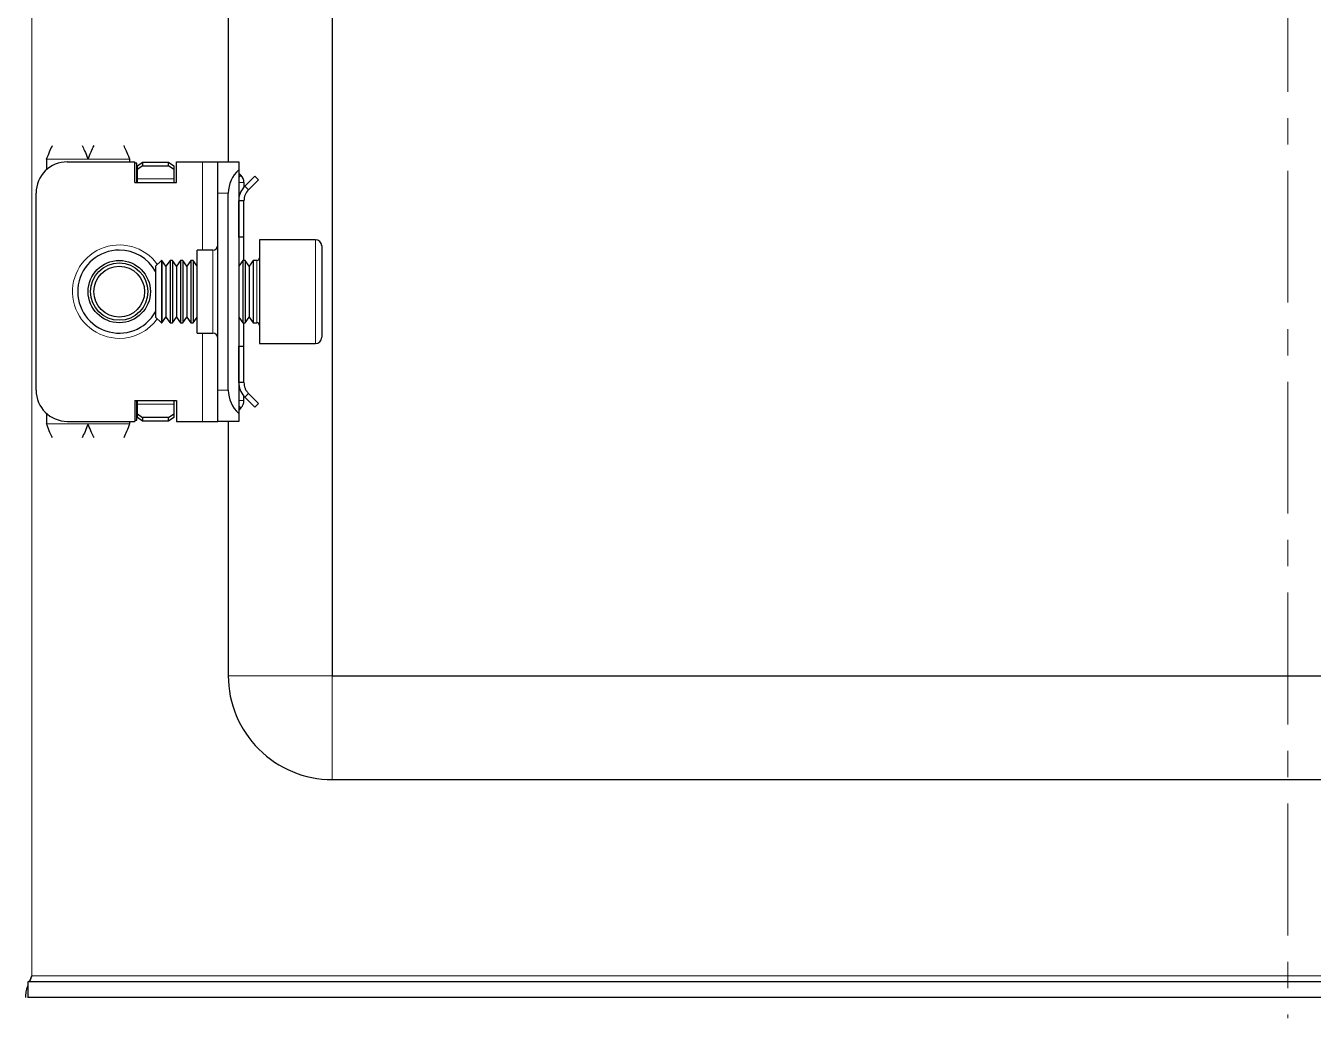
# Model space of a CAD drawing. Header units: millimetres. Extents: x 217 to 1169, y -597 to 1161.
# Drawn here: x 924.3 to 1048.2, y -499 to -403.4 of the extents above; entities that cross this region are included whole.
import ezdxf

# ---------------------------------------------------------------- set-up
doc = ezdxf.new("R2010")
doc.units = ezdxf.units.MM
doc.linetypes.add('CENTERX2', pattern=[20.319999999999997, 12.7, -2.54, 2.54, -2.54])
doc.layers.add('FORMAT', color=7, linetype='Continuous')

msp = doc.modelspace()

# ---------------------------------------------------------------- linework, layer by layer
at = {"color": 8, "linetype": 'Continuous', "lineweight": 18}
for p, q in [((924.8808730362148, -494.8965147139242), (924.8808730362044, 1061.903485286076)), ((926.2808730362049, -416.2465147139233), (930.2808730362049, -416.2465147139222)), ((930.2808730362049, -416.2465147139222), (934.2808730362049, -416.2465147139231)), ((941.2808730362052, -424.9965147139228), (941.2808730362052, -416.4965147139229)), ((938.5308730362052, -418.1429613233297), (935.0308730362052, -418.1429613233296)), ((944.7808730362054, -417.9965147139224), (944.9879798173914, -417.7894079327365)), ((944.7808730362048, -418.496514713923), (945.2808730362046, -418.496514713923)), ((943.7808730362046, -419.4965147139227), (942.7808730362046, -419.4965147139227)), ((942.280873036205, -432.9965147139228), (942.2808730362051, -424.9965147139228)), ((952.180873036205, -433.996514713923), (952.180873036205, -423.996514713923)), ((946.530873036205, -427.3800947937317), (946.530873036205, -425.9965147139228)), ((946.530873036205, -431.9965147139228), (946.530873036205, -427.3800947937317)), ((941.2808730362053, -441.4965147139226), (941.2808730362052, -432.9965147139229)), ((942.7808730362046, -438.4965147139227), (943.7808730362046, -438.4965147139227)), ((935.030873036205, -439.8500681045161), (938.530873036205, -439.8500681045163)), ((944.7808730362046, -439.4965147139229), (945.2808730362045, -439.496514713923)), ((944.7808730362054, -439.9965147139237), (944.9879798173912, -440.2036214951095)), ((926.2808730362046, -441.7465147139222), (930.2808730362046, -441.7465147139238)), ((934.2808730362046, -441.7465147139229), (930.2808730362046, -441.7465147139238)), ((953.7808730362144, -465.9965147139239), (943.7808730362144, -465.9965147139241)), ((953.7808730362144, -465.9965147139239), (953.7808730362145, -475.9965147139241)), ((1166.680873036215, -494.8965147139227), (924.8808730362149, -494.8965147139242))]:
    msp.add_line(p, q, dxfattribs=at)
at = {"color": 7, "linetype": 'Continuous', "lineweight": 25}
for p, q in [((953.7808730362048, 1033.003485286076), (953.7808730362144, -465.9965147139239)), ((943.7808730362116, -41.49651471392307), (943.7808730362141, -416.4965147139224)), ((926.2808730362049, -416.2465147139233), (926.2808730362045, -417.2604467364239)), ((934.2808730362049, -416.2465147139231), (934.2808730362051, -416.4965147139232)), ((928.2808730362053, -416.4965147139224), (934.7808730362053, -416.4965147139233)), ((934.7808730362054, -418.4965147139229), (934.7808730362053, -416.4965147139233)), ((934.9808730362053, -416.6145728725614), (934.7808730362053, -416.6145728725614)), ((934.980873036205, -418.4965147139229), (934.9808730362053, -416.6145728725614)), ((935.0308730362051, -416.8751943703632), (935.5308730362049, -416.52164097977)), ((935.5308730362051, -416.8751943703632), (935.0308730362049, -417.2287477609565)), ((935.0308730362049, -417.2287477609565), (935.0308730362051, -416.8751943703632)), ((935.0308730362052, -418.1429613233296), (935.0308730362049, -417.2287477609565)), ((935.5308730362049, -416.52164097977), (935.5308730362051, -416.8751943703632)), ((935.5308730362049, -416.52164097977), (938.0308730362049, -416.52164097977)), ((935.5308730362051, -416.8751943703632), (938.0308730362051, -416.8751943703633)), ((938.0308730362051, -416.8751943703633), (938.0308730362049, -416.52164097977)), ((938.0308730362049, -416.52164097977), (938.5308730362051, -416.8751943703633)), ((938.5308730362049, -417.2287477609566), (938.0308730362051, -416.8751943703633)), ((938.5308730362051, -416.8751943703633), (938.5308730362049, -417.2287477609566)), ((938.5308730362049, -417.2287477609566), (938.5308730362052, -418.1429613233297)), ((938.7808730362054, -418.4965147139227), (938.7808730362053, -416.496514713922)), ((938.7808730362053, -416.496514713922), (941.2808730362052, -416.4965147139229)), ((941.2808730362052, -416.4965147139229), (942.7808730362053, -416.4965147139224)), ((942.7808730362052, -416.4965147139224), (944.7808730362052, -416.4965147139226)), ((942.7808730362046, -419.4965147139227), (942.7808730362052, -416.4965147139224)), ((944.7808730362052, -416.4965147139226), (944.7808730362054, -417.260446736423)), ((944.7808730362054, -417.260446736423), (944.7808730362054, -440.7325826914225)), ((944.7808730362055, -417.5823011515504), (944.9879798173914, -417.7894079327365)), ((934.7808730362054, -418.4965147139229), (938.7808730362054, -418.4965147139227)), ((935.030873036205, -418.4965147139229), (935.0308730362052, -418.1429613233296)), ((938.5308730362052, -418.1429613233297), (938.530873036205, -418.496514713923)), ((945.2808730362046, -418.496514713923), (945.2808730362046, -418.9566351021273)), ((945.3666594738315, -418.83230115155), (946.341533207984, -417.857427417397)), ((945.7202128644249, -419.1858545421433), (945.3666594738315, -418.83230115155)), ((945.7202128644249, -419.1858545421433), (946.6950865985775, -418.2109808079903)), ((946.341533207984, -417.857427417397), (946.6950865985775, -418.2109808079903)), ((925.2808730362057, -438.4965147139226), (925.2808730362055, -419.4965147139226)), ((942.7808730362046, -438.4965147139227), (942.7808730362046, -419.4965147139227)), ((943.7808730362046, -438.4965147139227), (943.7808730362046, -419.4965147139227)), ((945.2808730362041, -420.246514713923), (944.7808730362042, -420.2465147139224)), ((944.7808730362052, -423.746514713923), (944.7808730362042, -420.2465147139224)), ((945.2808730362052, -423.746514713923), (945.2808730362041, -420.246514713923)), ((945.2808730362052, -423.746514713923), (944.7808730362052, -423.746514713923)), ((945.2808730362052, -425.9965147139241), (945.2808730362051, -423.746514713923)), ((942.280873036205, -424.9965147139228), (940.7808730362052, -424.9965147139228)), ((940.7808730362051, -432.9965147139228), (940.7808730362052, -424.9965147139228)), ((952.180873036205, -423.9965147139241), (946.780873036205, -423.996514713924)), ((946.780873036205, -423.9965147139219), (946.780873036205, -433.9965147139219)), ((952.780873036205, -424.5965147139228), (952.780873036205, -433.3965147139228)), ((937.3353730362052, -425.996514713923), (936.7808730362052, -426.5510147139231)), ((937.3926079562679, -425.996514713924), (937.3353730362052, -425.996514713924)), ((937.3353730362052, -425.9965147139231), (937.3353730362052, -431.996514713923)), ((937.7808730362057, -426.5510147139238), (937.3926079562677, -425.9965147139229)), ((937.3926079562679, -425.9965147139231), (937.3926079562679, -431.5238031109228)), ((938.1691381161427, -425.9965147139224), (937.7808730362054, -426.5510147139224)), ((938.392607956268, -425.996514713924), (938.1691381161424, -425.996514713924)), ((938.1691381161424, -425.9965147139225), (938.1691381161424, -431.5238031109221)), ((938.780873036205, -426.5510147139228), (938.3926079562679, -425.9965147139231)), ((938.392607956268, -425.9965147139233), (938.392607956268, -431.5238031109229)), ((939.1691381161427, -425.9965147139231), (938.7808730362053, -426.5510147139234)), ((939.3926079562679, -425.996514713924), (939.1691381161426, -425.996514713924)), ((939.1691381161426, -425.9965147139238), (939.1691381161426, -431.5238031109235)), ((939.7808730362052, -426.5510147139241), (939.3926079562677, -425.9965147139241)), ((939.3926079562679, -425.9965147139242), (939.3926079562679, -431.5238031109239)), ((940.1691381161429, -425.9965147139238), (939.7808730362054, -426.5510147139241)), ((940.392607956268, -425.996514713924), (940.1691381161424, -425.996514713924)), ((940.1691381161424, -425.9965147139246), (940.1691381161424, -431.5238031109242)), ((940.7808730362065, -426.5510147139262), (940.3926079562679, -425.9965147139245)), ((940.392607956268, -425.9965147139246), (940.392607956268, -431.5238031109242)), ((945.1691381161427, -425.9965147139229), (944.7808730362053, -426.5510147139231)), ((945.3926079562679, -425.996514713924), (945.1691381161426, -425.996514713924)), ((945.1691381161426, -425.9965147139231), (945.1691381161426, -431.5238031109228)), ((945.7808730362053, -426.5510147139233), (945.3926079562677, -425.996514713923)), ((945.3926079562679, -425.9965147139231), (945.3926079562679, -431.5238031109228)), ((946.1691381161426, -425.9965147139233), (945.7808730362054, -426.5510147139231)), ((946.530873036205, -425.996514713924), (946.1691381161422, -425.996514713924)), ((946.1691381161422, -425.9965147139228), (946.1691381161422, -431.5238031109225)), ((936.7808730362052, -426.5510147139231), (936.7808730362052, -431.442014713923)), ((937.7808730362053, -426.5510147139225), (937.7808730362053, -431.05667597221)), ((938.7808730362052, -426.5510147139235), (938.7808730362052, -431.0566759722112)), ((939.7808730362053, -426.5510147139242), (939.7808730362053, -431.0566759722118)), ((945.7808730362053, -426.5510147139232), (945.7808730362053, -431.0566759722107)), ((937.7808730362053, -431.05667597221), (937.7808730362053, -431.4420147139224)), ((938.7808730362052, -431.0566759722112), (938.7808730362052, -431.4420147139235)), ((939.7808730362053, -431.0566759722118), (939.7808730362053, -431.4420147139243)), ((945.7808730362053, -431.0566759722107), (945.7808730362053, -431.4420147139231)), ((936.7808730362052, -431.442014713923), (937.3353730362052, -431.996514713923)), ((937.3353730362052, -431.9965147139241), (937.3926079562679, -431.9965147139241)), ((937.3926079562677, -431.9965147139233), (937.7808730362057, -431.4420147139223)), ((937.3926079562679, -431.5238031109228), (937.3926079562679, -431.996514713923)), ((937.7808730362053, -431.4420147139226), (938.1691381161426, -431.9965147139226)), ((938.1691381161424, -431.5238031109221), (938.1691381161424, -431.9965147139225)), ((938.1691381161424, -431.9965147139241), (938.392607956268, -431.9965147139241)), ((938.3926079562679, -431.9965147139234), (938.780873036205, -431.4420147139237)), ((938.392607956268, -431.5238031109229), (938.392607956268, -431.9965147139233)), ((938.7808730362052, -431.4420147139236), (939.1691381161427, -431.9965147139238)), ((939.1691381161426, -431.5238031109235), (939.1691381161426, -431.9965147139238)), ((939.1691381161426, -431.9965147139241), (939.3926079562679, -431.9965147139241)), ((939.3926079562677, -431.9965147139243), (939.7808730362051, -431.4420147139243)), ((939.3926079562679, -431.5238031109239), (939.3926079562679, -431.9965147139242)), ((939.7808730362053, -431.4420147139243), (940.1691381161429, -431.9965147139247)), ((940.1691381161424, -431.5238031109242), (940.1691381161424, -431.9965147139246)), ((940.1691381161424, -431.9965147139241), (940.392607956268, -431.9965147139241)), ((940.3926079562679, -431.9965147139247), (940.7808730362063, -431.4420147139228)), ((940.392607956268, -431.5238031109242), (940.392607956268, -431.9965147139246)), ((944.7808730362052, -431.4420147139232), (945.1691381161426, -431.9965147139234)), ((945.1691381161426, -431.5238031109228), (945.1691381161426, -431.9965147139231)), ((945.1691381161426, -431.9965147139241), (945.3926079562679, -431.9965147139241)), ((945.280873036205, -434.246514713923), (945.2808730362051, -431.9965147139241)), ((945.3926079562677, -431.9965147139233), (945.7808730362053, -431.442014713923)), ((945.3926079562679, -431.5238031109228), (945.3926079562679, -431.9965147139231)), ((945.7808730362053, -431.4420147139232), (946.1691381161424, -431.996514713923)), ((946.1691381161422, -431.5238031109225), (946.1691381161422, -431.9965147139228)), ((946.1691381161422, -431.9965147139241), (946.530873036205, -431.9965147139241)), ((940.7808730362051, -432.9965147139228), (942.280873036205, -432.9965147139228)), ((944.7808730362041, -437.7465147139223), (944.7808730362051, -434.246514713923)), ((944.7808730362051, -434.246514713923), (945.280873036205, -434.246514713923)), ((945.280873036204, -437.746514713923), (945.280873036205, -434.246514713923)), ((946.780873036205, -433.9965147139241), (952.180873036205, -433.9965147139241)), ((942.7808730362053, -441.4965147139232), (942.7808730362046, -438.4965147139227)), ((945.280873036204, -437.746514713923), (944.7808730362041, -437.7465147139223)), ((934.7808730362054, -439.4965147139226), (934.7808730362054, -441.496514713922)), ((934.7808730362054, -439.4965147139226), (938.7808730362054, -439.4965147139227)), ((934.980873036205, -441.3784565552845), (934.9808730362048, -439.4965147139229)), ((935.030873036205, -439.8500681045161), (935.0308730362048, -439.4965147139229)), ((935.0308730362048, -440.7642816668892), (935.030873036205, -439.8500681045161)), ((938.5308730362048, -439.496514713923), (938.530873036205, -439.8500681045163)), ((938.530873036205, -439.8500681045163), (938.5308730362048, -440.7642816668894)), ((938.7808730362054, -439.4965147139227), (938.7808730362054, -441.4965147139238)), ((945.2808730362045, -439.496514713923), (945.2808730362045, -439.1024571337839)), ((945.7202128644248, -438.8071748857028), (945.3666594738314, -439.1607282762961)), ((945.3666594738314, -439.1607282762961), (946.3415332079838, -440.135602010449)), ((945.7202128644248, -438.8071748857028), (946.6950865985774, -439.7820486198557)), ((946.3415332079838, -440.135602010449), (946.6950865985774, -439.7820486198557)), ((926.2808730362044, -440.7325826914214), (926.2808730362046, -441.7465147139222)), ((935.030873036205, -441.1178350574825), (935.0308730362048, -440.7642816668892)), ((935.0308730362048, -440.7642816668892), (935.530873036205, -441.1178350574825)), ((935.5308730362046, -441.4713884480758), (935.030873036205, -441.1178350574825)), ((935.530873036205, -441.1178350574825), (935.5308730362046, -441.4713884480758)), ((938.030873036205, -441.1178350574826), (935.530873036205, -441.1178350574825)), ((938.030873036205, -441.1178350574826), (938.5308730362048, -440.7642816668894)), ((938.0308730362046, -441.4713884480759), (938.030873036205, -441.1178350574826)), ((938.530873036205, -441.1178350574826), (938.0308730362046, -441.4713884480759)), ((938.5308730362048, -440.7642816668894), (938.530873036205, -441.1178350574826)), ((944.9879798173912, -440.2036214951095), (944.7808730362054, -440.4107282762954)), ((944.7808730362054, -440.7325826914225), (944.7808730362053, -441.4965147139229)), ((928.2808730362053, -441.4965147139229), (934.7808730362054, -441.496514713922)), ((934.2808730362049, -441.496514713922), (934.2808730362046, -441.7465147139229)), ((934.7808730362054, -441.3784565552845), (934.980873036205, -441.3784565552845)), ((938.0308730362046, -441.4713884480759), (935.5308730362046, -441.4713884480758)), ((938.7808730362054, -441.4965147139238), (941.2808730362053, -441.4965147139226)), ((941.2808730362053, -441.4965147139226), (942.7808730362053, -441.4965147139232)), ((944.7808730362053, -441.4965147139229), (942.7808730362053, -441.4965147139232)), ((943.7808730362143, -441.4965147139231), (943.7808730362144, -465.9965147139241)), ((953.7808730362144, -465.9965147139239), (1137.780873036214, -465.9965147139229)), ((953.7808730362145, -475.9965147139241), (1137.780873036214, -475.996514713923)), ((1167.080873036215, -495.4965147139227), (924.4808730362157, -495.4965147139242)), ((924.4808730362157, -495.4965147139242), (924.4808730362157, -496.9965147139242)), ((924.6364874772393, -495.4965147139242), (924.8808730362148, -494.8965147139238)), ((1167.080873036215, -496.9965147139227), (924.4808730362157, -496.9965147139242))]:
    msp.add_line(p, q, dxfattribs=at)
for radius in [3.000000000000035, 2.759186606691975, 2.445500000000044]:
    msp.add_circle((933.2808730362051, -428.9965147139228), radius, dxfattribs=at)
for centre, radius, start, end in [((928.2808730362055, -419.4965147139227), 3.000000000000341, 90.00000000000435, 179.9999999999978), ((946.7808730362054, -419.4965147139229), 3.000000000000796, 131.8103148957774, 179.9999999999978), ((944.2808730362046, -418.4965147139225), 1, 359.9999999999748, 44.99999999997006), ((933.280873036205, -428.9965147139227), 4.000000000000038, 89.99999999999838, 331.0449756281467), ((933.280873036205, -428.9965147139227), 4.000000000000038, 28.9550243718541, 89.99999999999838), ((942.2808730362051, -424.4965147139227), 0.5000000000000568, 270.0000000000008, 359.9999999999878), ((952.180873036205, -424.5965147139231), 0.6000000000000227, 3.256887993818518e-11, 90), ((946.530873036205, -425.7465147139228), 0.25, 270.0000000000008, 2.605510395054913e-11), ((946.530873036205, -432.2465147139228), 0.25, 359.9999999999878, 90), ((942.280873036205, -433.4965147139227), 0.5000000000001137, 0, 90), ((952.180873036205, -433.396514713923), 0.6000000000000227, 270.0000000000008, 359.9999999999737), ((928.2808730362057, -438.4965147139227), 3.000000000000114, 179.9999999999978, 269.9999999999943), ((946.7808730362055, -438.4965147139229), 3.000000000000909, 179.9999999999978, 228.1896851042189), ((944.2808730362045, -439.4965147139226), 1.00000000000033, 314.9999999999916, 359.9999999999812), ((953.7808730362144, -465.9965147139239), 10.00000000000011, 180.0000000000014, 270.0000000000015)]:
    msp.add_arc(centre, radius, start, end, dxfattribs=at)
at = {"color": 8, "linetype": 'Continuous', "lineweight": 18}
for radius, start, end in [(4.500000000000069, 35.46217486832478, 270.0000000000008), (4.500000000000082, 270.0000000000008, 324.5378251316708)]:
    msp.add_arc((933.2808730362051, -428.9965147139227), radius, start, end, dxfattribs=at)
at = {"color": 7, "linetype": 'Continuous', "lineweight": 25}
for points, knots in [([(926.2808730362049, -416.2465147139233), (926.3765614784124, -416.0021363241738), (926.567151070752, -415.5153902072504), (926.7577402885964, -415.1207233818837), (926.8526412522544, -414.9242051188113)], [0, 0, 0, 0, 0.5020654120349062, 1, 1, 1, 1]), ([(929.7088704344521, -414.934364885636), (929.7880796675507, -415.091445580571), (929.9629290898789, -415.4381913789316), (930.1542094568829, -415.926660163752), (930.2651487516885, -416.2068072938595), (930.2808730362049, -416.2465147139222)], [0, 0, 0, 0, 0.4154826014931208, 0.9171518270860799, 1, 1, 1, 1]), ([(930.2808730362049, -416.2465147139222), (930.3765614784124, -416.0021363241727), (930.5671510707517, -415.5153902072498), (930.7577402885959, -415.1207233818837), (930.8526412522536, -414.9242051188116)], [0, 0, 0, 0, 0.5020654120355132, 1, 1, 1, 1]), ([(933.7088704344519, -414.9343648856371), (933.7880796675506, -415.0914455805722), (933.962929089879, -415.4381913789326), (934.1542094568827, -415.9266601637534), (934.2651487516885, -416.2068072938603), (934.2808730362049, -416.2465147139231)], [0, 0, 0, 0, 0.4154826014933236, 0.9171518270862808, 1, 1, 1, 1]), ([(945.3666594738315, -418.83230115155), (945.21388990328, -419.021203080277), (944.9083507750859, -419.3990069217691), (944.7872068751046, -419.9265685575356), (944.7816593323557, -420.2067959216703), (944.7808730362042, -420.2465147139224)], [0, 0, 0, 0, 0.4618628486800171, 0.9237256583330292, 1, 1, 1, 1]), ([(945.7202128644249, -419.1858545421433), (945.6002192907888, -419.3353823457486), (945.4175471744503, -419.5630158723476), (945.2996735270152, -419.9426531028458), (945.2872063200348, -420.144153459234), (945.2808730362041, -420.246514713923)], [0, 0, 0, 0, 0.4850424149466681, 0.7384039142039003, 1, 1, 1, 1]), ([(944.7808730362041, -437.7465147139224), (944.8064224716902, -437.9881129480009), (944.8575213405038, -438.4713093957428), (945.1449020774743, -438.9300134790629), (945.3391300418303, -439.1320868536134), (945.3666594738314, -439.1607282762961)], [0, 0, 0, 0, 0.4618628486803864, 0.9237256583332326, 1, 1, 1, 1]), ([(945.280873036204, -437.746514713923), (945.3017568904926, -437.937095107445), (945.3335494085799, -438.2272250099252), (945.5186442132319, -438.5790183254264), (945.6523108350472, -438.7303162404376), (945.7202128644248, -438.8071748857028)], [0, 0, 0, 0, 0.4850424149469105, 0.7384039142040235, 1, 1, 1, 1]), ([(926.8528756379584, -443.0586645422085), (926.7736664048597, -442.9015838472733), (926.5988169825316, -442.5548380489126), (926.4075366155259, -442.0663692640928), (926.2965973207212, -441.7862221339851), (926.2808730362046, -441.7465147139223)], [0, 0, 0, 0, 0.4154826014931315, 0.9171518270861667, 1, 1, 1, 1]), ([(930.2808730362046, -441.7465147139238), (930.1851845939974, -441.9908931036732), (929.9945950016587, -442.4776392205962), (929.8040057838142, -442.8723060459623), (929.7091048201563, -443.0688243090343)], [0, 0, 0, 0, 0.5020654120354424, 0.9999999999999999, 0.9999999999999999, 0.9999999999999999, 0.9999999999999999]), ([(930.8528756379583, -443.0586645422102), (930.7736664048597, -442.9015838472749), (930.5988169825315, -442.5548380489139), (930.4075366155266, -442.0663692640945), (930.2965973207212, -441.7862221339866), (930.2808730362046, -441.7465147139238)], [0, 0, 0, 0, 0.4154826014931808, 0.917151827086111, 1, 1, 1, 1]), ([(934.2808730362046, -441.7465147139229), (934.1851845939975, -441.9908931036723), (933.9945950016584, -442.4776392205961), (933.8040057838134, -442.8723060459622), (933.7091048201552, -443.0688243090348)], [0, 0, 0, 0, 0.5020654120345424, 1, 1, 1, 1]), ([(924.2808730362149, -496.9965147139244), (924.292465653098, -496.8147745090315), (924.3156501732889, -496.4513052861351), (924.3984726129194, -496.07938047571), (924.4770503246184, -495.8878854706484), (924.4808730362158, -495.8785694679183)], [0, 0, 0, 0, 0.4875499650601026, 0.9750699193280868, 1, 1, 1, 1])]:
    msp.add_open_spline(points, degree=3, knots=knots, dxfattribs=at)
msp.add_open_spline([(924.8808730362148, -494.8965147139242), (924.8475397028816, -494.9751369402078), (924.780873036215, -495.1323813927752), (924.6808730362154, -495.3307083550333), (924.5808730362155, -495.4694578829066), (924.514206369549, -495.4874957702517), (924.4808730362157, -495.4965147139242)], degree=3, dxfattribs=at)
at = {"layer": 'FORMAT', "linetype": 'CENTERX2', "lineweight": 18}
msp.add_line((1045.78087303621, 1066.003485286077), (1045.78087303621, -498.9965147139231), dxfattribs=at)

doc.saveas('drawing.dxf')
